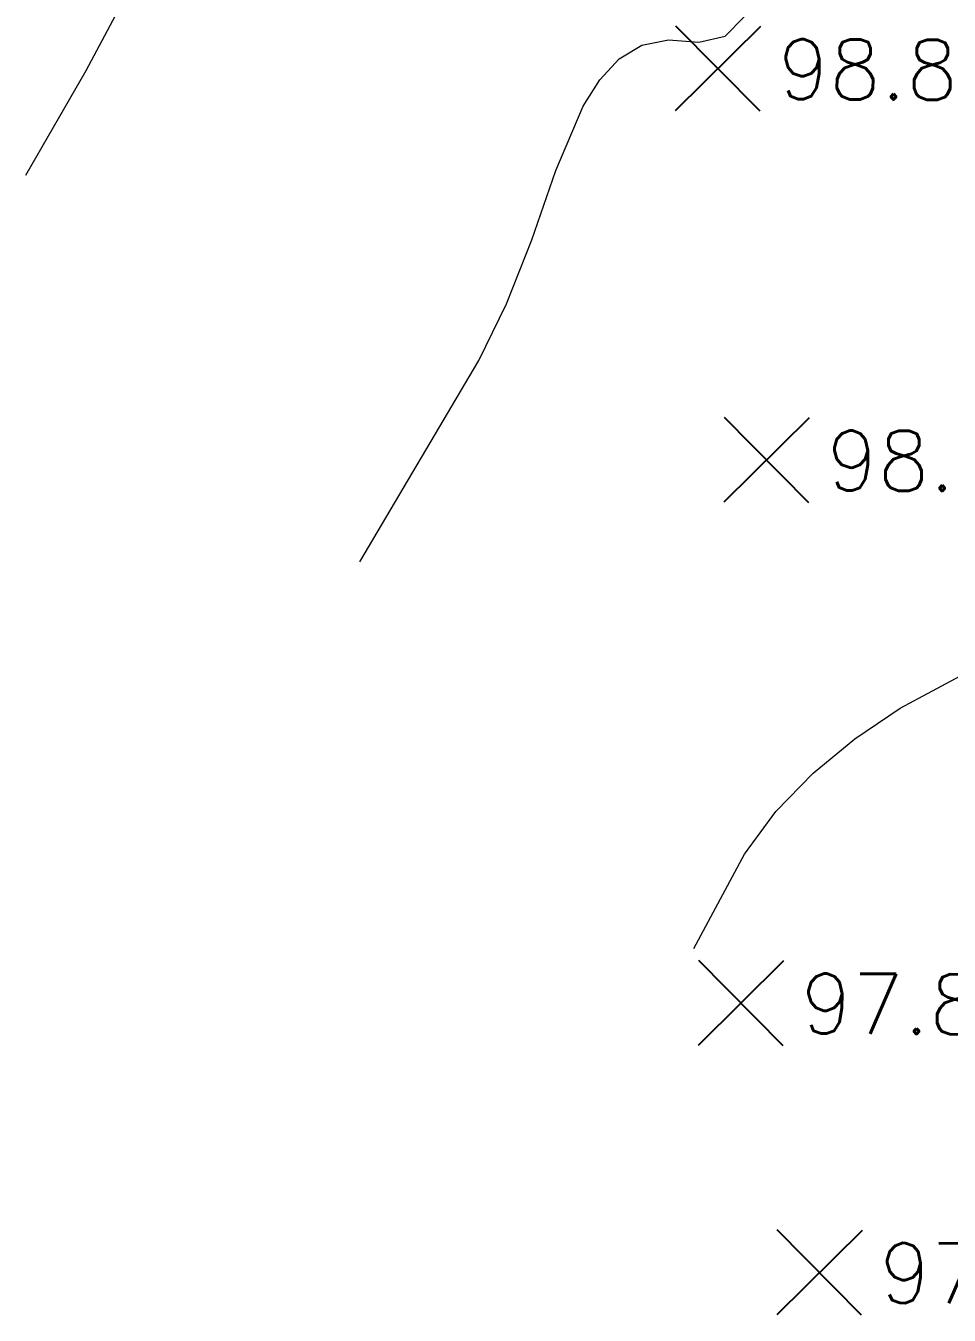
# Model space of a CAD drawing. Header units: inches. Extents: x -48 to 777, y -156 to 510.
# Drawn here: x 79.67 to 87.37, y 146.52 to 157.27 of the extents above; entities that cross this region are included whole.
import ezdxf

# ---------------------------------------------------------------- set-up
doc = ezdxf.new("R2010")
doc.units = ezdxf.units.IN
doc.header["$MEASUREMENT"] = 0
doc.layers.add('A-LEVELS', color=139, linetype='Continuous', lineweight=20)
doc.layers.add('pts pc', color=7, linetype='Continuous')
doc.styles.add('2mm', font='simplex.shx', dxfattribs={"height": 0.5})

# ---------------------------------------------------------------- blocks, each defined once
blk = doc.blocks.new('LOT 688  TOPOGRAPHIC PLAN')
at = {"layer": 'A-LEVELS', "color": 209, "linetype": 'Continuous'}
blk.add_lwpolyline([(-316004.77465, -27901.08901), (-316004.27276, -27900.21677), (-316003.78649, -27899.30078)], dxfattribs=at)
at = {"layer": 'A-LEVELS', "linetype": 'Continuous'}
for points in [[(-316001.99141, -27904.31061), (-316000.99946, -27902.63307), (-316000.76869, -27902.16032), (-316000.55746, -27901.62691), (-316000.35708, -27901.04892), (-316000.1287, -27900.51413), (-315999.99073, -27900.29307), (-315999.82983, -27900.11897), (-315999.6407, -27900.00388), (-315999.41801, -27899.95985), (-315999.16598, -27899.97879), (-315998.94736, -27899.92927), (-315998.78659, -27899.76575)], [(-315999.20817, -27907.53221), (-315998.78537, -27906.74548), (-315998.52355, -27906.38893), (-315998.2144, -27906.06936), (-315997.86671, -27905.78353), (-315997.48928, -27905.52822), (-315996.6804, -27905.09625), (-315995.84485, -27904.75064), (-315994.99361, -27904.47902), (-315994.12769, -27904.27126), (-315993.24815, -27904.1172), (-315992.36321, -27903.98227), (-315991.49931, -27903.77041), (-315989.82419, -27903.14766), (-315988.13907, -27902.56039), (-315986.49852, -27901.84927), (-315986.07793, -27901.70635), (-315985.64327, -27901.60757), (-315984.76299, -27901.44127), (-315983.03305, -27901.03153), (-315982.17605, -27900.81323)]]:
    blk.add_lwpolyline(points, dxfattribs=at)
at = {"layer": 'pts pc', "linetype": 'Continuous'}
for points in [[(-315998.6516, -27899.84872), (-315999.36238, -27900.55192)], [(-315998.65539, -27900.55571), (-315999.35859, -27899.84493)], [(-315998.24608, -27903.10994), (-315998.95686, -27903.81314)], [(-315998.24987, -27903.81693), (-315998.95307, -27903.10615)], [(-315998.46034, -27907.63485), (-315999.17112, -27908.33805)], [(-315998.46413, -27908.34184), (-315999.16733, -27907.63106)], [(-315997.80536, -27909.8794), (-315998.51614, -27910.5826)], [(-315997.80915, -27910.58639), (-315998.51235, -27909.87561)]]:
    blk.add_lwpolyline(points, dxfattribs=at)
at = {"layer": 'pts pc', "color": 1, "char_height": 0.5, "width": 3.0714286, "attachment_point": 1, "rotation": 359.692852, "style": '2mm'}
for s, insert in [('\\Fsimplex.shx;\\W1.0000000000;\\T1.0000000000;\\o\\l98.892', (-315998.50566, -27899.953)), ('\\Fsimplex.shx;\\W1.0000000000;\\T1.0000000000;\\o\\l98.354', (-315998.10013, -27903.21422)), ('\\Fsimplex.shx;\\W1.0000000000;\\T1.0000000000;\\o\\l97.859', (-315998.31439, -27907.73914)), ('\\Fsimplex.shx;\\W1.0000000000;\\T1.0000000000;\\o\\l97.583', (-315997.65942, -27909.98368))]:
    blk.add_mtext(s, dxfattribs=dict(at, insert=insert))

msp = doc.modelspace()

# ---------------------------------------------------------------- block references
at = {"layer": 'pts pc'}
msp.add_blockref('LOT 688  TOPOGRAPHIC PLAN', (316084.44716, 28057.10823), dxfattribs=at)

doc.saveas('drawing.dxf')
